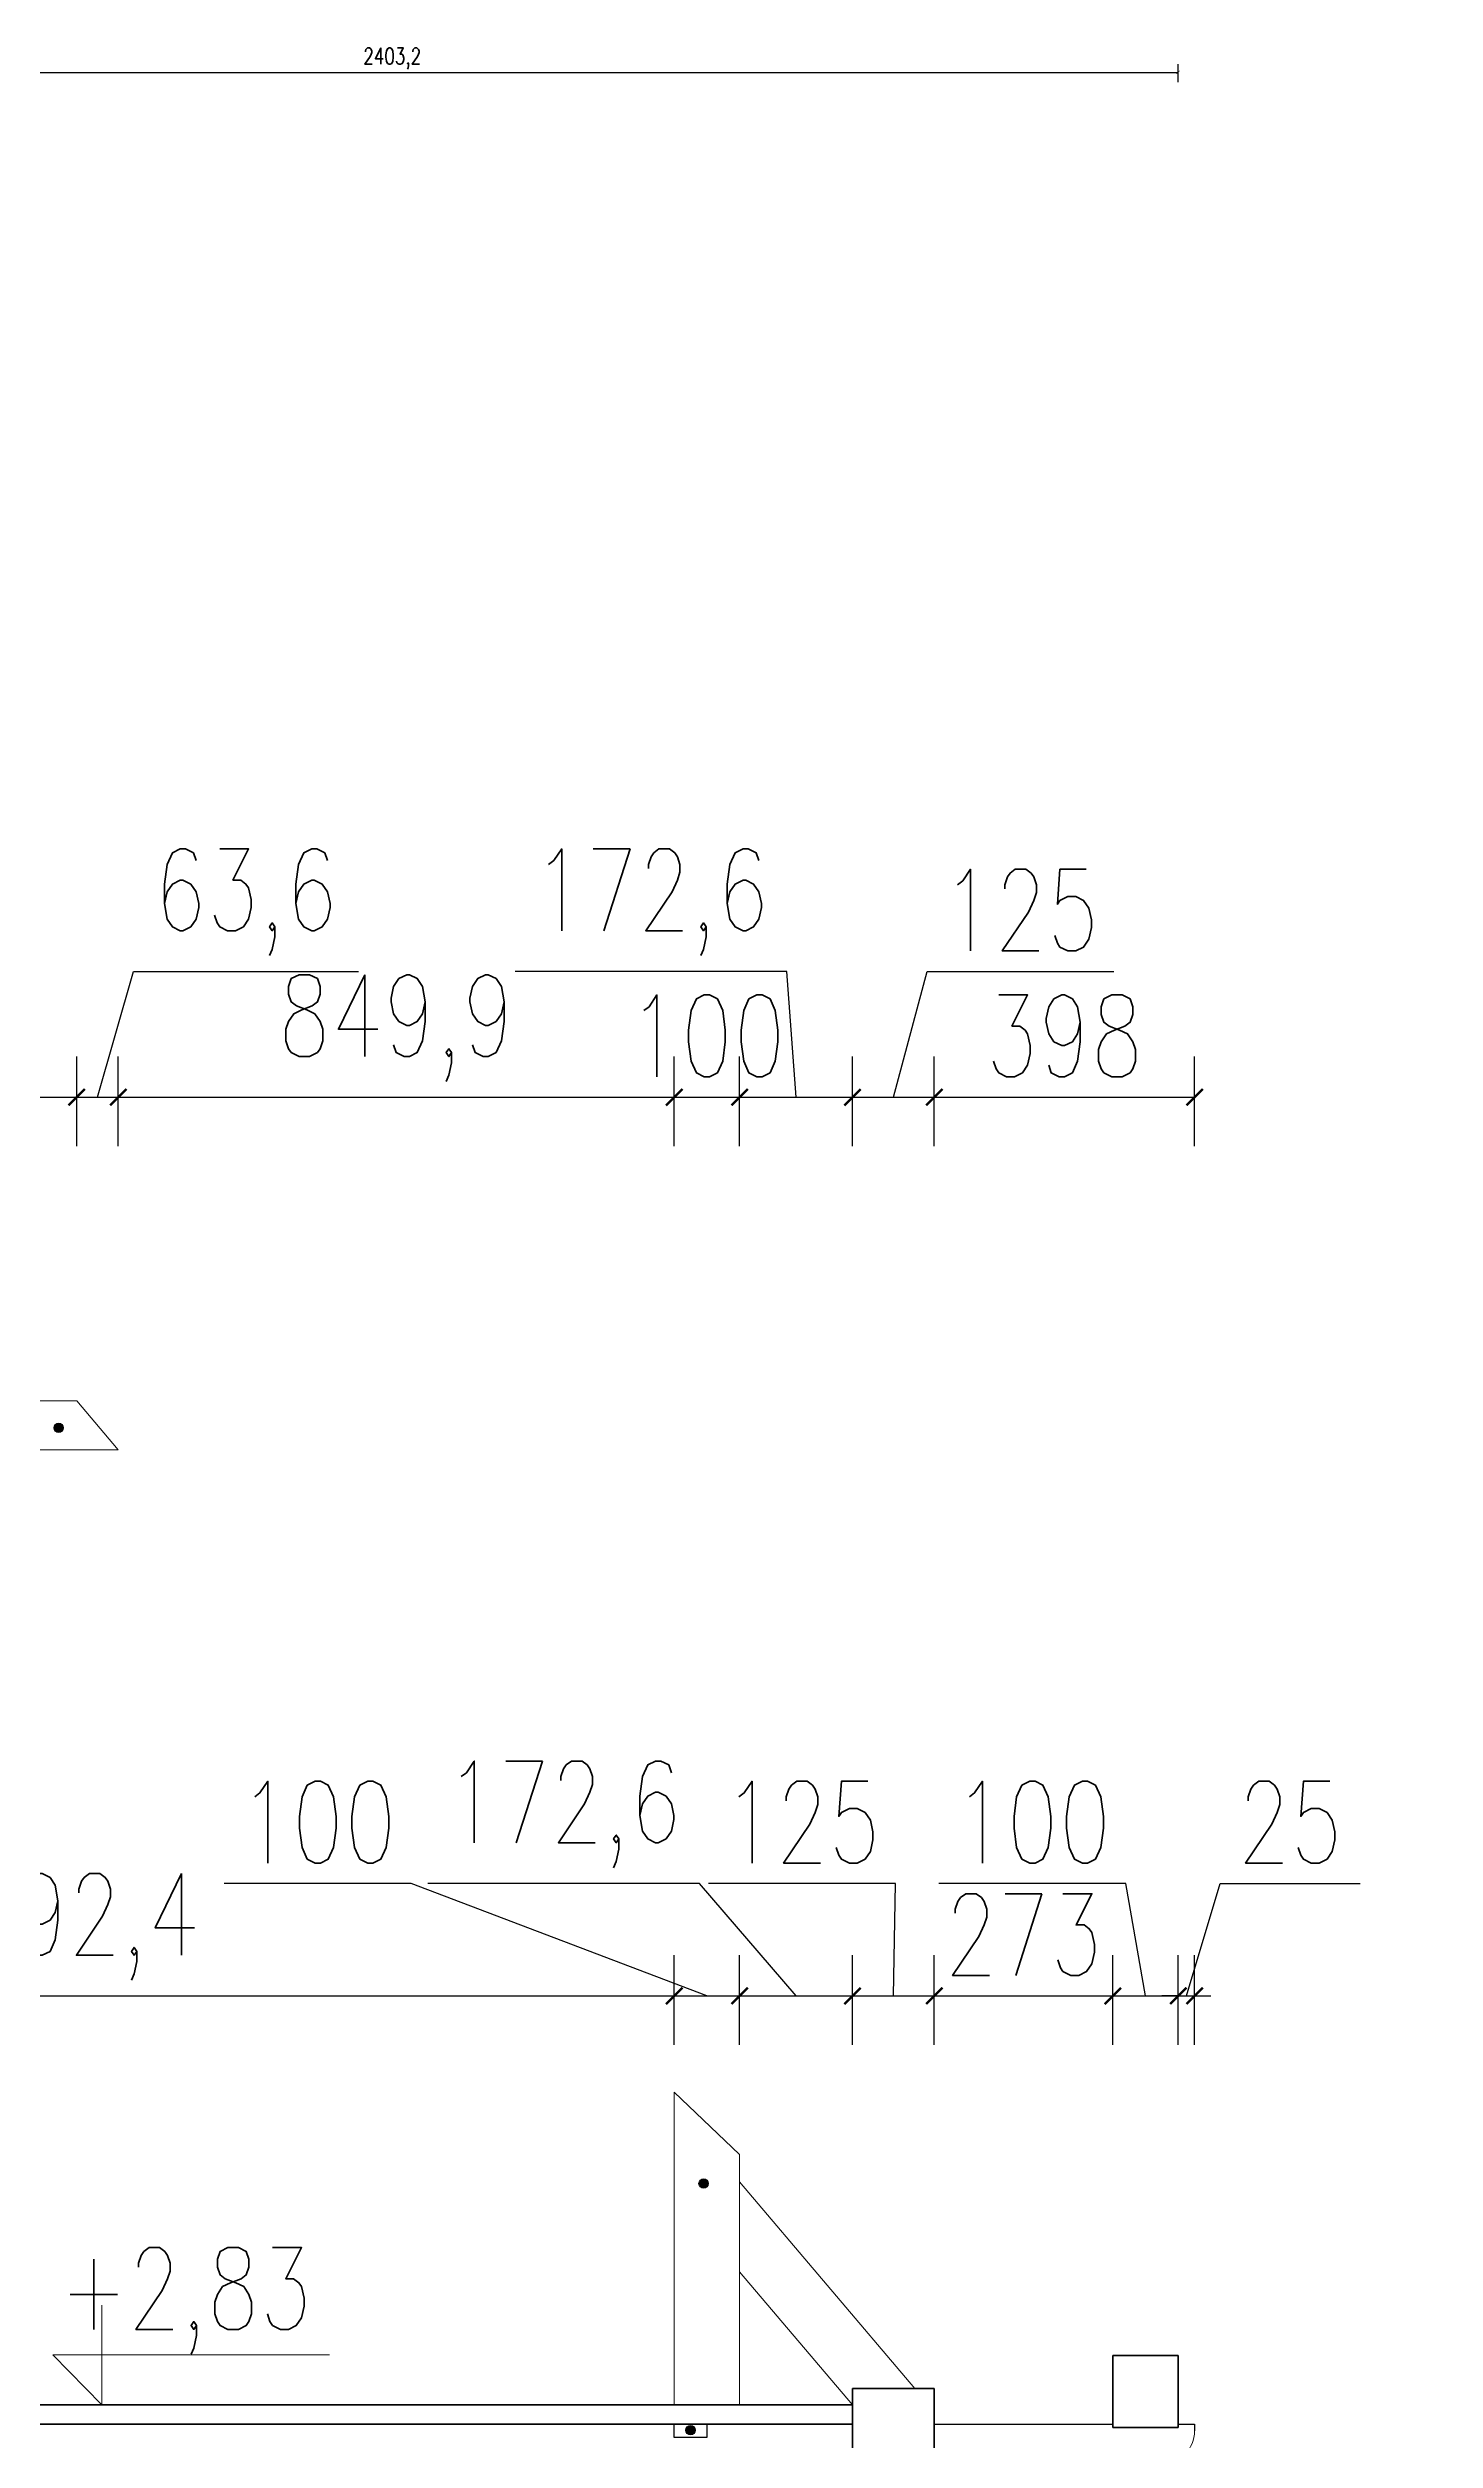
# Model space of a CAD drawing. Header units: millimetres. Extents: x -324080 to 120693, y -32448 to 53734.
# Drawn here: x -210642 to -208521, y -15218 to -11560 of the extents above; entities that cross this region are included whole.
import ezdxf

# ---------------------------------------------------------------- set-up
doc = ezdxf.new("R2010")
doc.units = ezdxf.units.MM
doc.layers.add('przekrój', color=6, linetype='Continuous', lineweight=50)
doc.layers.add('wymiary', color=253, linetype='Continuous', lineweight=5)
doc.styles.add('Opisowy', font='simplex.shx', dxfattribs={"width": 0.75, "height": 2.5})
doc.dimstyles.new('Opisowy', dxfattribs={"dimscale": 0, "dimtxt": 2.5, "dimasz": 0.5, "dimexe": 1.25, "dimexo": 0.625, "dimtad": 1, "dimdec": 1, "dimtxsty": 'Opisowy', "dimblk": 'ARCHTICK', "dimcen": 1, "dimadec": 0, "dimazin": 0, "dimtfac": 1, "dimtdec": 1, "dimtmove": 0, "dimatfit": 3, "dimfxl": 1.5, "dimfxlon": 1, "dimarcsym": 0})

# ---------------------------------------------------------------- blocks, each defined once
blk = doc.blocks.new('_ArchTick')
at = {"color": 0, "linetype": 'ByBlock', "const_width": 0.15}
blk.add_lwpolyline([(-0.5, -0.5), (0.5, 0.5)], dxfattribs=at)
blk = doc.blocks.new('*D1185')
at = {"layer": 'Defpoints', "color": 0, "transparency": 16777216}
for p in [(-208914, -11597.4), (-211317.3, -12918.3), (-208914, -15088.3)]:
    blk.add_point(p, dxfattribs=at)
at = {"layer": 'wymiary', "color": 0, "lineweight": -2, "transparency": 16777216}
for p, q in [((-211317.3, -11612.4), (-211317.3, -11584.9)), ((-208914, -11612.4), (-208914, -11584.9)), ((-211317.3, -11597.4), (-208914, -11597.4))]:
    blk.add_line(p, q, dxfattribs=at)
at = {"layer": 'wymiary', "color": 0, "lineweight": -2, "transparency": 16777216, "xscale": 5, "yscale": 5, "zscale": 5, "rotation": 180}
blk.add_blockref('_ArchTick', (-211317.3, -11597.4), dxfattribs=at)
at = {"layer": 'wymiary', "color": 0, "lineweight": -2, "transparency": 16777216, "xscale": 5, "yscale": 5, "zscale": 5}
blk.add_blockref('_ArchTick', (-208914, -11597.4), dxfattribs=at)
at = {"layer": 'wymiary', "color": 0, "transparency": 16777216, "insert": (-210115.7, -11576.3), "char_height": 25, "attachment_point": 5, "style": 'Opisowy'}
blk.add_mtext('2403,2', dxfattribs=at)
blk = doc.blocks.new('*D1516')
at = {"layer": 'Defpoints', "color": 0, "transparency": 16777216}
for p in [(-209014, -15193.3), (-207905.4, -15193.3), (-209064, -15253.3)]:
    blk.add_point(p, dxfattribs=at)
at = {"layer": 'wymiary', "color": 0, "lineweight": -2, "transparency": 16777216}
for p, q in [((-207905.4, -15193.3), (-207905.4, -15168.3)), ((-207980.4, -15193.3), (-207842.9, -15193.3)), ((-207905.4, -15253.3), (-207905.4, -15193.3)), ((-207905.4, -15253.3), (-207905.4, -15193.3)), ((-207905.4, -15223.3), (-207702.3, -15206.8)), ((-207702.3, -15206.8), (-207702.3, -15421.1)), ((-207980.4, -15253.3), (-207842.9, -15253.3)), ((-207905.4, -15253.3), (-207905.4, -15278.3))]:
    blk.add_line(p, q, dxfattribs=at)
at = {"layer": 'wymiary', "color": 0, "lineweight": -2, "transparency": 16777216, "xscale": 25, "yscale": 25, "zscale": 25}
for p, rotation in [((-207905.4, -15193.3), 270), ((-207905.4, -15253.3), 90)]:
    blk.add_blockref('_ArchTick', p, dxfattribs=dict(at, rotation=rotation))
at = {"layer": 'wymiary', "color": 0, "transparency": 16777216, "insert": (-207796, -15313.9), "char_height": 125, "attachment_point": 5, "rotation": 90, "style": 'Opisowy'}
blk.add_mtext('60', dxfattribs=at)
blk = doc.blocks.new('*D1517')
at = {"layer": 'Defpoints', "color": 0, "transparency": 16777216}
for p in [(-209412, -15163.3), (-207905.4, -15163.3), (-209412, -15193.3)]:
    blk.add_point(p, dxfattribs=at)
at = {"layer": 'wymiary', "color": 0, "lineweight": -2, "transparency": 16777216}
for p, q in [((-207702.3, -15148.7), (-207702.3, -14934.4)), ((-207905.4, -15163.3), (-207905.4, -15138.3)), ((-207980.4, -15163.3), (-207842.9, -15163.3)), ((-207905.4, -15178.3), (-207702.3, -15148.7)), ((-207905.4, -15193.3), (-207905.4, -15163.3)), ((-207905.4, -15193.3), (-207905.4, -15163.3)), ((-207980.4, -15193.3), (-207842.9, -15193.3)), ((-207905.4, -15193.3), (-207905.4, -15218.3))]:
    blk.add_line(p, q, dxfattribs=at)
at = {"layer": 'wymiary', "color": 0, "lineweight": -2, "transparency": 16777216, "xscale": 25, "yscale": 25, "zscale": 25}
for p, rotation in [((-207905.4, -15163.3), 270), ((-207905.4, -15193.3), 90)]:
    blk.add_blockref('_ArchTick', p, dxfattribs=dict(at, rotation=rotation))
at = {"layer": 'wymiary', "color": 0, "transparency": 16777216, "insert": (-207796, -15041.5), "char_height": 125, "attachment_point": 5, "rotation": 90, "style": 'Opisowy'}
blk.add_mtext('30', dxfattribs=at)
blk = doc.blocks.new('*D1518')
at = {"layer": 'Defpoints', "color": 0, "transparency": 16777216}
for p in [(-209584.6, -14780.4), (-207905.4, -14780.4), (-209412, -15163.3)]:
    blk.add_point(p, dxfattribs=at)
at = {"layer": 'wymiary', "color": 0, "lineweight": -2, "transparency": 16777216}
for p, q in [((-207980.4, -14780.4), (-207842.9, -14780.4)), ((-207905.4, -15163.3), (-207905.4, -14780.4)), ((-207980.4, -15163.3), (-207842.9, -15163.3))]:
    blk.add_line(p, q, dxfattribs=at)
at = {"layer": 'wymiary', "color": 0, "lineweight": -2, "transparency": 16777216, "xscale": 25, "yscale": 25, "zscale": 25}
for p, rotation in [((-207905.4, -14780.4), 90), ((-207905.4, -15163.3), 270)]:
    blk.add_blockref('_ArchTick', p, dxfattribs=dict(at, rotation=rotation))
at = {"layer": 'wymiary', "color": 0, "transparency": 16777216, "insert": (-208014.8, -15003.7), "char_height": 125, "attachment_point": 5, "rotation": 90, "style": 'Opisowy'}
blk.add_mtext('382,9', dxfattribs=at)
blk = doc.blocks.new('*D1519')
at = {"layer": 'Defpoints', "color": 0, "transparency": 16777216}
for p in [(-210534.5, -13703.3), (-207905.4, -13703.3), (-209584.6, -14780.4)]:
    blk.add_point(p, dxfattribs=at)
at = {"layer": 'wymiary', "color": 0, "lineweight": -2, "transparency": 16777216}
for p, q in [((-207980.4, -13703.3), (-207842.9, -13703.3)), ((-207905.4, -14780.4), (-207905.4, -13703.3)), ((-207980.4, -14780.4), (-207842.9, -14780.4))]:
    blk.add_line(p, q, dxfattribs=at)
at = {"layer": 'wymiary', "color": 0, "lineweight": -2, "transparency": 16777216, "xscale": 25, "yscale": 25, "zscale": 25}
for p, rotation in [((-207905.4, -13703.3), 90), ((-207905.4, -14780.4), 270)]:
    blk.add_blockref('_ArchTick', p, dxfattribs=dict(at, rotation=rotation))
at = {"layer": 'wymiary', "color": 0, "transparency": 16777216, "insert": (-208011.1, -14241.9), "char_height": 125, "attachment_point": 5, "rotation": 90, "style": 'Opisowy'}
blk.add_mtext('1077,1', dxfattribs=at)
blk = doc.blocks.new('*D1520')
at = {"layer": 'Defpoints', "color": 0, "transparency": 16777216}
for p in [(-210598.1, -13628.3), (-207905.4, -13628.3), (-210534.5, -13703.3)]:
    blk.add_point(p, dxfattribs=at)
at = {"layer": 'wymiary', "color": 0, "lineweight": -2, "transparency": 16777216}
for p, q in [((-207980.4, -13628.3), (-207842.9, -13628.3)), ((-207905.4, -13703.3), (-207905.4, -13628.3)), ((-207905.4, -13665.8), (-207702.3, -13679.5)), ((-207702.3, -13679.5), (-207702.3, -13893.8)), ((-207980.4, -13703.3), (-207842.9, -13703.3))]:
    blk.add_line(p, q, dxfattribs=at)
at = {"layer": 'wymiary', "color": 0, "lineweight": -2, "transparency": 16777216, "xscale": 25, "yscale": 25, "zscale": 25}
for p, rotation in [((-207905.4, -13628.3), 90), ((-207905.4, -13703.3), 270)]:
    blk.add_blockref('_ArchTick', p, dxfattribs=dict(at, rotation=rotation))
at = {"layer": 'wymiary', "color": 0, "transparency": 16777216, "insert": (-207796, -13786.6), "char_height": 125, "attachment_point": 5, "rotation": 90, "style": 'Opisowy'}
blk.add_mtext('75', dxfattribs=at)
blk = doc.blocks.new('*D1521')
at = {"layer": 'Defpoints', "color": 0, "transparency": 16777216}
for p in [(-211001.5, -13290.4), (-207905.4, -13290.4), (-210598.1, -13628.3)]:
    blk.add_point(p, dxfattribs=at)
at = {"layer": 'wymiary', "color": 0, "lineweight": -2, "transparency": 16777216}
for p, q in [((-207980.4, -13290.4), (-207842.9, -13290.4)), ((-207905.4, -13628.3), (-207905.4, -13290.4)), ((-207980.4, -13628.3), (-207842.9, -13628.3))]:
    blk.add_line(p, q, dxfattribs=at)
at = {"layer": 'wymiary', "color": 0, "lineweight": -2, "transparency": 16777216, "xscale": 25, "yscale": 25, "zscale": 25}
for p, rotation in [((-207905.4, -13290.4), 90), ((-207905.4, -13628.3), 270)]:
    blk.add_blockref('_ArchTick', p, dxfattribs=dict(at, rotation=rotation))
at = {"layer": 'wymiary', "color": 0, "transparency": 16777216, "insert": (-207995.4, -13460.4), "char_height": 125, "attachment_point": 5, "rotation": 90, "style": 'Opisowy'}
blk.add_mtext('338', dxfattribs=at)
blk = doc.blocks.new('*D1522')
at = {"layer": 'Defpoints', "color": 0, "transparency": 16777216}
for p in [(-211057.7, -13224.2), (-207905.4, -13224.2), (-211001.5, -13290.4)]:
    blk.add_point(p, dxfattribs=at)
at = {"layer": 'wymiary', "color": 0, "lineweight": -2, "transparency": 16777216}
for p, q in [((-207980.4, -13224.2), (-207842.9, -13224.2)), ((-207905.4, -13290.4), (-207905.4, -13224.2)), ((-207905.4, -13257.3), (-207702.3, -13266.5)), ((-207702.3, -13266.5), (-207702.3, -13476.3)), ((-207980.4, -13290.4), (-207842.9, -13290.4))]:
    blk.add_line(p, q, dxfattribs=at)
at = {"layer": 'wymiary', "color": 0, "lineweight": -2, "transparency": 16777216, "xscale": 25, "yscale": 25, "zscale": 25}
for p, rotation in [((-207905.4, -13224.2), 90), ((-207905.4, -13290.4), 270)]:
    blk.add_blockref('_ArchTick', p, dxfattribs=dict(at, rotation=rotation))
at = {"layer": 'wymiary', "color": 0, "transparency": 16777216, "insert": (-207796, -13371.4), "char_height": 125, "attachment_point": 5, "rotation": 90, "style": 'Opisowy'}
blk.add_mtext('66', dxfattribs=at)
blk = doc.blocks.new('*D1523')
at = {"layer": 'Defpoints', "color": 0, "transparency": 16777216}
for p in [(-211317.3, -12918.3), (-207905.4, -12918.3), (-211057.7, -13224.2)]:
    blk.add_point(p, dxfattribs=at)
at = {"layer": 'wymiary', "color": 0, "lineweight": -2, "transparency": 16777216}
for p, q in [((-207980.4, -12918.3), (-207842.9, -12918.3)), ((-207905.4, -13224.2), (-207905.4, -12918.3)), ((-207980.4, -13224.2), (-207842.9, -13224.2))]:
    blk.add_line(p, q, dxfattribs=at)
at = {"layer": 'wymiary', "color": 0, "lineweight": -2, "transparency": 16777216, "xscale": 25, "yscale": 25, "zscale": 25}
for p, rotation in [((-207905.4, -12918.3), 90), ((-207905.4, -13224.2), 270)]:
    blk.add_blockref('_ArchTick', p, dxfattribs=dict(at, rotation=rotation))
at = {"layer": 'wymiary', "color": 0, "transparency": 16777216, "insert": (-207999.2, -13071.3), "char_height": 125, "attachment_point": 5, "rotation": 90, "style": 'Opisowy'}
blk.add_mtext('306', dxfattribs=at)
blk = doc.blocks.new('*D1524')
at = {"layer": 'Defpoints', "color": 0, "transparency": 16777216}
for p in [(-211380.9, -12843.3), (-207905.4, -12843.3), (-211317.3, -12918.3)]:
    blk.add_point(p, dxfattribs=at)
at = {"layer": 'wymiary', "color": 0, "lineweight": -2, "transparency": 16777216}
for p, q in [((-207702.3, -12773.1), (-207702.3, -12558.8)), ((-207905.4, -12880.8), (-207702.3, -12773.1)), ((-207980.4, -12843.3), (-207842.9, -12843.3)), ((-207905.4, -12918.3), (-207905.4, -12843.3)), ((-207980.4, -12918.3), (-207842.9, -12918.3))]:
    blk.add_line(p, q, dxfattribs=at)
at = {"layer": 'wymiary', "color": 0, "lineweight": -2, "transparency": 16777216, "xscale": 25, "yscale": 25, "zscale": 25}
for p, rotation in [((-207905.4, -12843.3), 90), ((-207905.4, -12918.3), 270)]:
    blk.add_blockref('_ArchTick', p, dxfattribs=dict(at, rotation=rotation))
at = {"layer": 'wymiary', "color": 0, "transparency": 16777216, "insert": (-207796, -12666), "char_height": 125, "attachment_point": 5, "rotation": 90, "style": 'Opisowy'}
blk.add_mtext('75', dxfattribs=at)
blk = doc.blocks.new('*D1525')
at = {"layer": 'Defpoints', "color": 0, "transparency": 16777216}
for p in [(-211627, -12553.3), (-207905.4, -12553.3), (-211380.9, -12843.3)]:
    blk.add_point(p, dxfattribs=at)
at = {"layer": 'wymiary', "color": 0, "lineweight": -2, "transparency": 16777216}
for p, q in [((-207980.4, -12553.3), (-207842.9, -12553.3)), ((-207905.4, -12843.3), (-207905.4, -12553.3)), ((-207980.4, -12843.3), (-207842.9, -12843.3))]:
    blk.add_line(p, q, dxfattribs=at)
at = {"layer": 'wymiary', "color": 0, "lineweight": -2, "transparency": 16777216, "xscale": 25, "yscale": 25, "zscale": 25}
for p, rotation in [((-207905.4, -12553.3), 90), ((-207905.4, -12843.3), 270)]:
    blk.add_blockref('_ArchTick', p, dxfattribs=dict(at, rotation=rotation))
at = {"layer": 'wymiary', "color": 0, "transparency": 16777216, "insert": (-207999.2, -12698.3), "char_height": 125, "attachment_point": 5, "rotation": 90, "style": 'Opisowy'}
blk.add_mtext('290', dxfattribs=at)
blk = doc.blocks.new('*D1526')
at = {"layer": 'Defpoints', "color": 0, "transparency": 16777216}
for p in [(-211623.2, -12385.3), (-207905.4, -12385.3), (-211627, -12553.3)]:
    blk.add_point(p, dxfattribs=at)
at = {"layer": 'wymiary', "color": 0, "lineweight": -2, "transparency": 16777216}
for p, q in [((-207702.3, -12358.3), (-207702.3, -11978.9)), ((-207905.4, -12469.3), (-207702.3, -12358.3)), ((-207980.4, -12385.3), (-207842.9, -12385.3)), ((-207905.4, -12553.3), (-207905.4, -12385.3)), ((-207980.4, -12553.3), (-207842.9, -12553.3))]:
    blk.add_line(p, q, dxfattribs=at)
at = {"layer": 'wymiary', "color": 0, "lineweight": -2, "transparency": 16777216, "xscale": 25, "yscale": 25, "zscale": 25}
for p, rotation in [((-207905.4, -12385.3), 90), ((-207905.4, -12553.3), 270)]:
    blk.add_blockref('_ArchTick', p, dxfattribs=dict(at, rotation=rotation))
at = {"layer": 'wymiary', "color": 0, "transparency": 16777216, "insert": (-207807.9, -12168.6), "char_height": 125, "attachment_point": 5, "rotation": 90, "style": 'Opisowy'}
blk.add_mtext('168,1', dxfattribs=at)
blk = doc.blocks.new('*D1537')
at = {"layer": 'Defpoints', "color": 0, "transparency": 16777216}
for p in [(-209684.6, -14538.3), (-211577, -14963.3), (-209684.6, -14963.3)]:
    blk.add_point(p, dxfattribs=at)
at = {"layer": 'wymiary', "color": 0, "lineweight": -2, "transparency": 16777216}
for p, q in [((-211577, -14613.3), (-211577, -14475.8)), ((-209684.6, -14613.3), (-209684.6, -14475.8)), ((-211577, -14538.3), (-209684.6, -14538.3))]:
    blk.add_line(p, q, dxfattribs=at)
at = {"layer": 'wymiary', "color": 0, "lineweight": -2, "transparency": 16777216, "xscale": 25, "yscale": 25, "zscale": 25, "rotation": 180}
blk.add_blockref('_ArchTick', (-211577, -14538.3), dxfattribs=at)
at = {"layer": 'wymiary', "color": 0, "lineweight": -2, "transparency": 16777216, "xscale": 25, "yscale": 25, "zscale": 25}
blk.add_blockref('_ArchTick', (-209684.6, -14538.3), dxfattribs=at)
at = {"layer": 'wymiary', "color": 0, "transparency": 16777216, "insert": (-210630.8, -14432.7), "char_height": 125, "attachment_point": 5, "style": 'Opisowy'}
blk.add_mtext('1892,4', dxfattribs=at)
blk = doc.blocks.new('*D1538')
at = {"layer": 'Defpoints', "color": 0, "transparency": 16777216}
for p in [(-209584.6, -14538.3), (-209684.6, -14963.3), (-209584.6, -14963.3)]:
    blk.add_point(p, dxfattribs=at)
at = {"layer": 'wymiary', "color": 0, "lineweight": -2, "transparency": 16777216}
for p, q in [((-210086.7, -14366.5), (-210372.4, -14366.5)), ((-209634.6, -14538.3), (-210086.7, -14366.5)), ((-209684.6, -14613.3), (-209684.6, -14475.8)), ((-209584.6, -14613.3), (-209584.6, -14475.8)), ((-209684.6, -14538.3), (-209584.6, -14538.3))]:
    blk.add_line(p, q, dxfattribs=at)
at = {"layer": 'wymiary', "color": 0, "lineweight": -2, "transparency": 16777216, "xscale": 25, "yscale": 25, "zscale": 25, "rotation": 180}
blk.add_blockref('_ArchTick', (-209684.6, -14538.3), dxfattribs=at)
at = {"layer": 'wymiary', "color": 0, "lineweight": -2, "transparency": 16777216, "xscale": 25, "yscale": 25, "zscale": 25}
blk.add_blockref('_ArchTick', (-209584.6, -14538.3), dxfattribs=at)
at = {"layer": 'wymiary', "color": 0, "transparency": 16777216, "insert": (-210229.5, -14272.7), "char_height": 125, "attachment_point": 5, "style": 'Opisowy'}
blk.add_mtext('100', dxfattribs=at)
blk = doc.blocks.new('*D1539')
at = {"layer": 'Defpoints', "color": 0, "transparency": 16777216}
for p in [(-209412, -14538.3), (-209584.6, -14963.3), (-209412, -15150.8)]:
    blk.add_point(p, dxfattribs=at)
at = {"layer": 'wymiary', "color": 0, "lineweight": -2, "transparency": 16777216}
for p, q in [((-209646.1, -14366.5), (-210061.3, -14366.5)), ((-209498.3, -14538.3), (-209646.1, -14366.5)), ((-209584.6, -14613.3), (-209584.6, -14475.8)), ((-209412, -14613.3), (-209412, -14475.8)), ((-209584.6, -14538.3), (-209412, -14538.3))]:
    blk.add_line(p, q, dxfattribs=at)
at = {"layer": 'wymiary', "color": 0, "lineweight": -2, "transparency": 16777216, "xscale": 25, "yscale": 25, "zscale": 25, "rotation": 180}
blk.add_blockref('_ArchTick', (-209584.6, -14538.3), dxfattribs=at)
at = {"layer": 'wymiary', "color": 0, "lineweight": -2, "transparency": 16777216, "xscale": 25, "yscale": 25, "zscale": 25}
blk.add_blockref('_ArchTick', (-209412, -14538.3), dxfattribs=at)
at = {"layer": 'wymiary', "color": 0, "transparency": 16777216, "insert": (-209853.7, -14260.8), "char_height": 125, "attachment_point": 5, "style": 'Opisowy'}
blk.add_mtext('172,6', dxfattribs=at)
blk = doc.blocks.new('*D1540')
at = {"layer": 'Defpoints', "color": 0, "transparency": 16777216}
for p in [(-209287, -14538.3), (-209287, -15138.3), (-209412, -15150.8)]:
    blk.add_point(p, dxfattribs=at)
at = {"layer": 'wymiary', "color": 0, "lineweight": -2, "transparency": 16777216}
for p, q in [((-209346.3, -14366.5), (-209632, -14366.5)), ((-209349.5, -14538.3), (-209346.3, -14366.5)), ((-209412, -14613.3), (-209412, -14475.8)), ((-209287, -14613.3), (-209287, -14475.8)), ((-209412, -14538.3), (-209287, -14538.3))]:
    blk.add_line(p, q, dxfattribs=at)
at = {"layer": 'wymiary', "color": 0, "lineweight": -2, "transparency": 16777216, "xscale": 25, "yscale": 25, "zscale": 25, "rotation": 180}
blk.add_blockref('_ArchTick', (-209412, -14538.3), dxfattribs=at)
at = {"layer": 'wymiary', "color": 0, "lineweight": -2, "transparency": 16777216, "xscale": 25, "yscale": 25, "zscale": 25}
blk.add_blockref('_ArchTick', (-209287, -14538.3), dxfattribs=at)
at = {"layer": 'wymiary', "color": 0, "transparency": 16777216, "insert": (-209489.2, -14272.7), "char_height": 125, "attachment_point": 5, "style": 'Opisowy'}
blk.add_mtext('125', dxfattribs=at)
blk = doc.blocks.new('*D1541')
at = {"layer": 'Defpoints', "color": 0, "transparency": 16777216}
for p in [(-209014, -14538.3), (-209014, -15088.3), (-209287, -15138.3)]:
    blk.add_point(p, dxfattribs=at)
at = {"layer": 'wymiary', "color": 0, "lineweight": -2, "transparency": 16777216}
for p, q in [((-209287, -14613.3), (-209287, -14475.8)), ((-209014, -14613.3), (-209014, -14475.8)), ((-209287, -14538.3), (-209014, -14538.3))]:
    blk.add_line(p, q, dxfattribs=at)
at = {"layer": 'wymiary', "color": 0, "lineweight": -2, "transparency": 16777216, "xscale": 25, "yscale": 25, "zscale": 25, "rotation": 180}
blk.add_blockref('_ArchTick', (-209287, -14538.3), dxfattribs=at)
at = {"layer": 'wymiary', "color": 0, "lineweight": -2, "transparency": 16777216, "xscale": 25, "yscale": 25, "zscale": 25}
blk.add_blockref('_ArchTick', (-209014, -14538.3), dxfattribs=at)
at = {"layer": 'wymiary', "color": 0, "transparency": 16777216, "insert": (-209150.5, -14444.6), "char_height": 125, "attachment_point": 5, "style": 'Opisowy'}
blk.add_mtext('273', dxfattribs=at)
blk = doc.blocks.new('*D1542')
at = {"layer": 'Defpoints', "color": 0, "transparency": 16777216}
for p in [(-208914, -14538.3), (-209014, -15088.3), (-208914, -15088.3)]:
    blk.add_point(p, dxfattribs=at)
at = {"layer": 'wymiary', "color": 0, "lineweight": -2, "transparency": 16777216}
for p, q in [((-208994.2, -14366.5), (-209279.9, -14366.5)), ((-208964, -14538.3), (-208994.2, -14366.5)), ((-209014, -14613.3), (-209014, -14475.8)), ((-208914, -14613.3), (-208914, -14475.8)), ((-209014, -14538.3), (-208914, -14538.3))]:
    blk.add_line(p, q, dxfattribs=at)
at = {"layer": 'wymiary', "color": 0, "lineweight": -2, "transparency": 16777216, "xscale": 25, "yscale": 25, "zscale": 25, "rotation": 180}
blk.add_blockref('_ArchTick', (-209014, -14538.3), dxfattribs=at)
at = {"layer": 'wymiary', "color": 0, "lineweight": -2, "transparency": 16777216, "xscale": 25, "yscale": 25, "zscale": 25}
blk.add_blockref('_ArchTick', (-208914, -14538.3), dxfattribs=at)
at = {"layer": 'wymiary', "color": 0, "transparency": 16777216, "insert": (-209137, -14272.7), "char_height": 125, "attachment_point": 5, "style": 'Opisowy'}
blk.add_mtext('100', dxfattribs=at)
blk = doc.blocks.new('*D1543')
at = {"layer": 'Defpoints', "color": 0, "transparency": 16777216}
for p in [(-208889, -14538.3), (-208914, -15088.3), (-208889, -15193.3)]:
    blk.add_point(p, dxfattribs=at)
at = {"layer": 'wymiary', "color": 0, "lineweight": -2, "transparency": 16777216}
for p, q in [((-208901.5, -14538.3), (-208850, -14366.5)), ((-208850, -14366.5), (-208635.7, -14366.5)), ((-208914, -14613.3), (-208914, -14475.8)), ((-208889, -14613.3), (-208889, -14475.8)), ((-208914, -14538.3), (-208939, -14538.3)), ((-208914, -14538.3), (-208889, -14538.3)), ((-208914, -14538.3), (-208889, -14538.3)), ((-208889, -14538.3), (-208864, -14538.3))]:
    blk.add_line(p, q, dxfattribs=at)
at = {"layer": 'wymiary', "color": 0, "lineweight": -2, "transparency": 16777216, "xscale": 25, "yscale": 25, "zscale": 25}
blk.add_blockref('_ArchTick', (-208914, -14538.3), dxfattribs=at)
at = {"layer": 'wymiary', "color": 0, "lineweight": -2, "transparency": 16777216, "xscale": 25, "yscale": 25, "zscale": 25, "rotation": 180}
blk.add_blockref('_ArchTick', (-208889, -14538.3), dxfattribs=at)
at = {"layer": 'wymiary', "color": 0, "transparency": 16777216, "insert": (-208742.8, -14272.7), "char_height": 125, "attachment_point": 5, "style": 'Opisowy'}
blk.add_mtext('25', dxfattribs=at)
blk = doc.blocks.new('*D1552')
at = {"layer": 'Defpoints', "color": 0, "transparency": 16777216}
for p in [(-210598.1, -13164.3), (-211577, -13363.3), (-210598.1, -13363.3)]:
    blk.add_point(p, dxfattribs=at)
at = {"layer": 'wymiary', "color": 0, "lineweight": -2, "transparency": 16777216}
for p, q in [((-211577, -13239.3), (-211577, -13101.8)), ((-210598.1, -13239.3), (-210598.1, -13101.8)), ((-211577, -13164.3), (-210598.1, -13164.3))]:
    blk.add_line(p, q, dxfattribs=at)
at = {"layer": 'wymiary', "color": 0, "lineweight": -2, "transparency": 16777216, "xscale": 25, "yscale": 25, "zscale": 25, "rotation": 180}
blk.add_blockref('_ArchTick', (-211577, -13164.3), dxfattribs=at)
at = {"layer": 'wymiary', "color": 0, "lineweight": -2, "transparency": 16777216, "xscale": 25, "yscale": 25, "zscale": 25}
blk.add_blockref('_ArchTick', (-210598.1, -13164.3), dxfattribs=at)
at = {"layer": 'wymiary', "color": 0, "transparency": 16777216, "insert": (-211087.6, -13058.6), "char_height": 125, "attachment_point": 5, "style": 'Opisowy'}
blk.add_mtext('978,9', dxfattribs=at)
blk = doc.blocks.new('*D1553')
at = {"layer": 'Defpoints', "color": 0, "transparency": 16777216}
for p in [(-210534.5, -13164.3), (-210598.1, -13363.3), (-210534.5, -13438.3)]:
    blk.add_point(p, dxfattribs=at)
at = {"layer": 'wymiary', "color": 0, "lineweight": -2, "transparency": 16777216}
for p, q in [((-210566.3, -13164.3), (-210511.2, -12971.9)), ((-210511.2, -12971.9), (-210167.4, -12971.9)), ((-210598.1, -13239.3), (-210598.1, -13101.8)), ((-210534.5, -13239.3), (-210534.5, -13101.8)), ((-210598.1, -13164.3), (-210534.5, -13164.3))]:
    blk.add_line(p, q, dxfattribs=at)
at = {"layer": 'wymiary', "color": 0, "lineweight": -2, "transparency": 16777216, "xscale": 25, "yscale": 25, "zscale": 25, "rotation": 180}
blk.add_blockref('_ArchTick', (-210598.1, -13164.3), dxfattribs=at)
at = {"layer": 'wymiary', "color": 0, "lineweight": -2, "transparency": 16777216, "xscale": 25, "yscale": 25, "zscale": 25}
blk.add_blockref('_ArchTick', (-210534.5, -13164.3), dxfattribs=at)
at = {"layer": 'wymiary', "color": 0, "transparency": 16777216, "insert": (-210339.3, -12866.3), "char_height": 125, "attachment_point": 5, "style": 'Opisowy'}
blk.add_mtext('63,6', dxfattribs=at)
blk = doc.blocks.new('*D1554')
at = {"layer": 'Defpoints', "color": 0, "transparency": 16777216}
for p in [(-209684.6, -13164.3), (-210534.5, -13438.3), (-209684.6, -14898.3)]:
    blk.add_point(p, dxfattribs=at)
at = {"layer": 'wymiary', "color": 0, "lineweight": -2, "transparency": 16777216}
for p, q in [((-210534.5, -13239.3), (-210534.5, -13101.8)), ((-209684.6, -13239.3), (-209684.6, -13101.8)), ((-210534.5, -13164.3), (-209684.6, -13164.3))]:
    blk.add_line(p, q, dxfattribs=at)
at = {"layer": 'wymiary', "color": 0, "lineweight": -2, "transparency": 16777216, "xscale": 25, "yscale": 25, "zscale": 25, "rotation": 180}
blk.add_blockref('_ArchTick', (-210534.5, -13164.3), dxfattribs=at)
at = {"layer": 'wymiary', "color": 0, "lineweight": -2, "transparency": 16777216, "xscale": 25, "yscale": 25, "zscale": 25}
blk.add_blockref('_ArchTick', (-209684.6, -13164.3), dxfattribs=at)
at = {"layer": 'wymiary', "color": 0, "transparency": 16777216, "insert": (-210109.5, -13058.6), "char_height": 125, "attachment_point": 5, "style": 'Opisowy'}
blk.add_mtext('849,9', dxfattribs=at)
blk = doc.blocks.new('*D1555')
at = {"layer": 'Defpoints', "color": 0, "transparency": 16777216}
for p in [(-209584.6, -13164.3), (-209684.6, -14898.3), (-209584.6, -14898.3)]:
    blk.add_point(p, dxfattribs=at)
at = {"layer": 'wymiary', "color": 0, "lineweight": -2, "transparency": 16777216}
for p, q in [((-209684.6, -13239.3), (-209684.6, -13101.8)), ((-209584.6, -13239.3), (-209584.6, -13101.8)), ((-209684.6, -13164.3), (-209584.6, -13164.3))]:
    blk.add_line(p, q, dxfattribs=at)
at = {"layer": 'wymiary', "color": 0, "lineweight": -2, "transparency": 16777216, "xscale": 25, "yscale": 25, "zscale": 25, "rotation": 180}
blk.add_blockref('_ArchTick', (-209684.6, -13164.3), dxfattribs=at)
at = {"layer": 'wymiary', "color": 0, "lineweight": -2, "transparency": 16777216, "xscale": 25, "yscale": 25, "zscale": 25}
blk.add_blockref('_ArchTick', (-209584.6, -13164.3), dxfattribs=at)
at = {"layer": 'wymiary', "color": 0, "transparency": 16777216, "insert": (-209634.6, -13070.5), "char_height": 125, "attachment_point": 5, "style": 'Opisowy'}
blk.add_mtext('100', dxfattribs=at)
blk = doc.blocks.new('*D1556')
at = {"layer": 'Defpoints', "color": 0, "transparency": 16777216}
for p in [(-209412, -13164.3), (-209584.6, -14898.3), (-209412, -14898.3)]:
    blk.add_point(p, dxfattribs=at)
at = {"layer": 'wymiary', "color": 0, "lineweight": -2, "transparency": 16777216}
for p, q in [((-209512.5, -12971.9), (-209927.6, -12971.9)), ((-209498.3, -13164.3), (-209512.5, -12971.9)), ((-209584.6, -13239.3), (-209584.6, -13101.8)), ((-209412, -13239.3), (-209412, -13101.8)), ((-209584.6, -13164.3), (-209412, -13164.3))]:
    blk.add_line(p, q, dxfattribs=at)
at = {"layer": 'wymiary', "color": 0, "lineweight": -2, "transparency": 16777216, "xscale": 25, "yscale": 25, "zscale": 25, "rotation": 180}
blk.add_blockref('_ArchTick', (-209584.6, -13164.3), dxfattribs=at)
at = {"layer": 'wymiary', "color": 0, "lineweight": -2, "transparency": 16777216, "xscale": 25, "yscale": 25, "zscale": 25}
blk.add_blockref('_ArchTick', (-209412, -13164.3), dxfattribs=at)
at = {"layer": 'wymiary', "color": 0, "transparency": 16777216, "insert": (-209720, -12866.3), "char_height": 125, "attachment_point": 5, "style": 'Opisowy'}
blk.add_mtext('172,6', dxfattribs=at)
blk = doc.blocks.new('*D1557')
at = {"layer": 'Defpoints', "color": 0, "transparency": 16777216}
for p in [(-209287, -13164.3), (-209412, -15138.3), (-209287, -15138.3)]:
    blk.add_point(p, dxfattribs=at)
at = {"layer": 'wymiary', "color": 0, "lineweight": -2, "transparency": 16777216}
for p, q in [((-209349.5, -13164.3), (-209298, -12971.9)), ((-209298, -12971.9), (-209012.3, -12971.9)), ((-209412, -13239.3), (-209412, -13101.8)), ((-209287, -13239.3), (-209287, -13101.8)), ((-209412, -13164.3), (-209287, -13164.3))]:
    blk.add_line(p, q, dxfattribs=at)
at = {"layer": 'wymiary', "color": 0, "lineweight": -2, "transparency": 16777216, "xscale": 25, "yscale": 25, "zscale": 25, "rotation": 180}
blk.add_blockref('_ArchTick', (-209412, -13164.3), dxfattribs=at)
at = {"layer": 'wymiary', "color": 0, "lineweight": -2, "transparency": 16777216, "xscale": 25, "yscale": 25, "zscale": 25}
blk.add_blockref('_ArchTick', (-209287, -13164.3), dxfattribs=at)
at = {"layer": 'wymiary', "color": 0, "transparency": 16777216, "insert": (-209155.1, -12878.2), "char_height": 125, "attachment_point": 5, "style": 'Opisowy'}
blk.add_mtext('125', dxfattribs=at)
blk = doc.blocks.new('*D1558')
at = {"layer": 'Defpoints', "color": 0, "transparency": 16777216}
for p in [(-208889, -13164.3), (-209287, -15138.3), (-208889, -15193.3)]:
    blk.add_point(p, dxfattribs=at)
at = {"layer": 'wymiary', "color": 0, "lineweight": -2, "transparency": 16777216}
for p, q in [((-209287, -13239.3), (-209287, -13101.8)), ((-208889, -13239.3), (-208889, -13101.8)), ((-209287, -13164.3), (-208889, -13164.3))]:
    blk.add_line(p, q, dxfattribs=at)
at = {"layer": 'wymiary', "color": 0, "lineweight": -2, "transparency": 16777216, "xscale": 25, "yscale": 25, "zscale": 25, "rotation": 180}
blk.add_blockref('_ArchTick', (-209287, -13164.3), dxfattribs=at)
at = {"layer": 'wymiary', "color": 0, "lineweight": -2, "transparency": 16777216, "xscale": 25, "yscale": 25, "zscale": 25}
blk.add_blockref('_ArchTick', (-208889, -13164.3), dxfattribs=at)
at = {"layer": 'wymiary', "color": 0, "transparency": 16777216, "insert": (-209088, -13070.5), "char_height": 125, "attachment_point": 5, "style": 'Opisowy'}
blk.add_mtext('398', dxfattribs=at)

msp = doc.modelspace()

# ---------------------------------------------------------------- hatches: boundary and pattern name
h = msp.add_hatch(color=256)
h.dxf.hatch_style = 1
h.paths.add_polyline_path([(-210625.61, -13676.84, 1), (-210625.61, -13662.69, 1)])
h = msp.add_hatch(color=256)
h.dxf.hatch_style = 1
h.paths.add_polyline_path([(-209639.66, -14832.29, 1), (-209639.66, -14818.14, 1)])
h = msp.add_hatch(color=256)
h.dxf.hatch_style = 1
h.paths.add_polyline_path([(-209659.62, -15209.38, 1), (-209659.62, -15195.23, 1)])

# ---------------------------------------------------------------- linework, layer by layer
at = {"lineweight": 20}
for p, q in [((-211233.03, -13628.35), (-210598.12, -13628.35)), ((-210534.47, -13703.35), (-210598.12, -13628.35)), ((-211284.42, -13703.35), (-210534.47, -13703.35)), ((-209684.61, -14685.74), (-209684.61, -15163.35)), ((-209584.61, -14780.61), (-209684.61, -14685.74)), ((-209584.61, -15163.35), (-209584.61, -14780.42)), ((-209584.61, -14822.6), (-209316.65, -15138.35)), ((-209584.61, -14959.99), (-209412.03, -15163.35)), ((-210559.67, -15163.35), (-210559.67, -15010.92)), ((-210559.67, -15087.13), (-210634.67, -15087.13)), ((-210634.67, -15087.13), (-210559.67, -15163.35)), ((-210559.67, -15087.13), (-210211.66, -15087.13))]:
    msp.add_line(p, q, dxfattribs=at)
at = {"lineweight": 50}
for p, q in [((-209412.03, -15163.35), (-211722.03, -15163.35)), ((-211722.03, -15193.35), (-209412.03, -15193.35))]:
    msp.add_line(p, q, dxfattribs=at)
for p, q in [((-209684.61, -15163.35), (-209584.61, -15163.35)), ((-209684.61, -15213.35), (-209684.61, -15193.35)), ((-209634.61, -15213.35), (-209684.61, -15213.35)), ((-209634.61, -15193.35), (-209634.61, -15213.35)), ((-209287.03, -15193.35), (-209014.04, -15193.35)), ((-208914.04, -15193.35), (-208889.04, -15193.35)), ((-208889.04, -15193.35), (-208889.04, -15203.35))]:
    msp.add_line(p, q)
for centre in [(-210625.61, -13669.76), (-209639.66, -14825.21), (-209659.62, -15202.31)]:
    msp.add_circle(centre, 7.07)
at = {"lineweight": 20}
msp.add_arc((-208939.04, -15203.35), 50, 270, 0, dxfattribs=at)
at = {"layer": 'przekrój'}
for p, q in [((-208914.04, -15088.35), (-209014.04, -15088.35)), ((-209014.04, -15088.35), (-209014.04, -15138.35)), ((-208914.04, -15138.35), (-208914.04, -15088.35)), ((-209287.03, -15138.35), (-209412.03, -15138.35)), ((-209412.03, -15138.35), (-209412.03, -15163.35)), ((-209287.03, -15193.35), (-209287.03, -15138.35)), ((-209014.04, -15138.35), (-209014.04, -15163.35)), ((-208914.04, -15163.35), (-208914.04, -15138.35)), ((-209412.03, -15193.35), (-209412.03, -15163.35)), ((-209014.04, -15198.35), (-209014.04, -15163.35)), ((-208914.04, -15163.35), (-208914.04, -15198.35)), ((-209412.03, -15193.35), (-209412.03, -16408.35)), ((-209287.03, -15193.35), (-209287.03, -15278.35)), ((-209014.04, -15198.35), (-208914.04, -15198.35))]:
    msp.add_line(p, q, dxfattribs=at)

# ---------------------------------------------------------------- texts
at = {"lineweight": 20, "insert": (-210634.67, -14923.22), "char_height": 25, "width": 367.2846, "attachment_point": 1, "style": 'Opisowy'}
msp.add_mtext('\\pi10.61136;{\\H5x;+2,83}', dxfattribs=at)

# ---------------------------------------------------------------- dimensions: what is measured, and where the dimension line sits
at = {"layer": 'wymiary'}
for base, p1, p2, picture, middle in [((-208914.04, -11597.43), (-211317.27, -12918.35), (-208914.04, -15088.35), '*D1185', (-210115.66, -11576.3)), ((-210598.12, -13164.29), (-211577.03, -13363.35), (-210598.12, -13363.35), '*D1552', (-211087.58, -13058.64)), ((-208889.04, -13164.29), (-209287.03, -15138.35), (-208889.04, -15193.35), '*D1558', (-209088.04, -13070.54)), ((-208889.04, -14538.35), (-208914.04, -15088.35), (-208889.04, -15193.35), '*D1543', (-208818.73, -14272.72)), ((-209684.61, -14538.35), (-211577.03, -14963.35), (-209684.61, -14963.35), '*D1537', (-210630.82, -14432.69))]:
    dim = msp.add_linear_dim(base=base, p1=p1, p2=p2, dimstyle='Opisowy', dxfattribs=at)
    dim.commit()
    dim.dimension.update_dxf_attribs({"geometry": picture, "text_midpoint": middle})
for base, p1, p2, picture, middle in [((-207905.42, -12385.29), (-211627.03, -12553.35), (-211623.21, -12385.29), '*D1526', (-207702.29, -12327.08)), ((-207905.42, -12553.35), (-211380.92, -12843.35), (-211627.03, -12553.35), '*D1525', (-207905.42, -12698.35)), ((-207905.42, -12843.35), (-211317.27, -12918.35), (-211380.92, -12843.35), '*D1524', (-207702.29, -12741.88)), ((-207905.42, -13628.35), (-210534.47, -13703.35), (-210598.12, -13628.35), '*D1520', (-207702.29, -13710.72)), ((-207905.42, -14780.42), (-209412.03, -15163.35), (-209584.61, -14780.42), '*D1518', (-207909.17, -15003.74)), ((-207905.42, -15163.35), (-209412.03, -15193.35), (-209412.03, -15163.35), '*D1517', (-207702.29, -15117.41)), ((-207905.42, -15193.35), (-209064.04, -15253.35), (-209014.04, -15193.35), '*D1516', (-207702.29, -15238.04))]:
    dim = msp.add_linear_dim(base=base, p1=p1, p2=p2, angle=90, dimstyle='Opisowy', dxfattribs=at)
    dim.commit()
    dim.dimension.update_dxf_attribs({"geometry": picture, "text_midpoint": middle, "dimtype": 160})
for base, p1, p2, picture, middle in [((-210534.4732, -13164.2916), (-210598.1226, -13363.3484), (-210534.4732, -13438.3484), '*D1553', (-210479.914, -12971.9109)), ((-209412.03, -13164.29), (-209584.61, -14898.35), (-209412.03, -14898.35), '*D1556', (-209543.7, -12971.91)), ((-209287.03, -13164.29), (-209412.03, -15138.35), (-209287.03, -15138.35), '*D1557', (-209266.72, -12971.91)), ((-209684.61, -13164.29), (-210534.47, -13438.35), (-209684.61, -14898.35), '*D1554', (-210109.54, -13164.29)), ((-209584.61, -13164.29), (-209684.61, -14898.35), (-209584.61, -14898.35), '*D1555', (-209634.61, -13164.29)), ((-209584.61, -14538.35), (-209684.61, -14963.35), (-209584.61, -14963.35), '*D1538', (-210117.9, -14366.47)), ((-209412.03, -14538.35), (-209584.61, -14963.35), (-209412.03, -15150.85), '*D1539', (-209677.37, -14366.47)), ((-209287.03, -14538.35), (-209412.03, -15150.85), (-209287.03, -15138.35), '*D1540', (-209377.57, -14366.47)), ((-208914.04, -14538.35), (-209014.04, -15088.35), (-208914.04, -15088.35), '*D1542', (-209025.41, -14366.47)), ((-209014.04, -14538.35), (-209287.03, -15138.35), (-209014.04, -15088.35), '*D1541', (-209150.54, -14538.35))]:
    dim = msp.add_linear_dim(base=base, p1=p1, p2=p2, dimstyle='Opisowy', dxfattribs=at)
    dim.commit()
    dim.dimension.update_dxf_attribs({"geometry": picture, "text_midpoint": middle, "dimtype": 160})
for base, p1, p2, text, picture, middle in [((-207905.42, -12918.35), (-211057.67, -13224.24), (-211317.27, -12918.35), '306', '*D1523', (-207905.42, -13071.29)), ((-207905.42, -13224.24), (-211001.49, -13290.44), (-211057.67, -13224.24), '66', '*D1522', (-207702.29, -13297.7)), ((-207905.42, -13290.44), (-210598.12, -13628.35), (-211001.49, -13290.44), '338', '*D1521', (-207901.67, -13460.43))]:
    dim = msp.add_linear_dim(base=base, p1=p1, p2=p2, angle=90, text=text, dimstyle='Opisowy', dxfattribs=at)
    dim.commit()
    dim.dimension.update_dxf_attribs({"geometry": picture, "text_midpoint": middle, "dimtype": 160})
dim = msp.add_linear_dim(base=(-207905.42, -13703.35), p1=(-209584.61, -14780.42), p2=(-210534.47, -13703.35), angle=90, dimstyle='Opisowy', dxfattribs=at)
dim.commit()
dim.dimension.update_dxf_attribs({"geometry": '*D1519', "text_midpoint": (-208011.07, -14241.88)})

doc.saveas('drawing.dxf')
